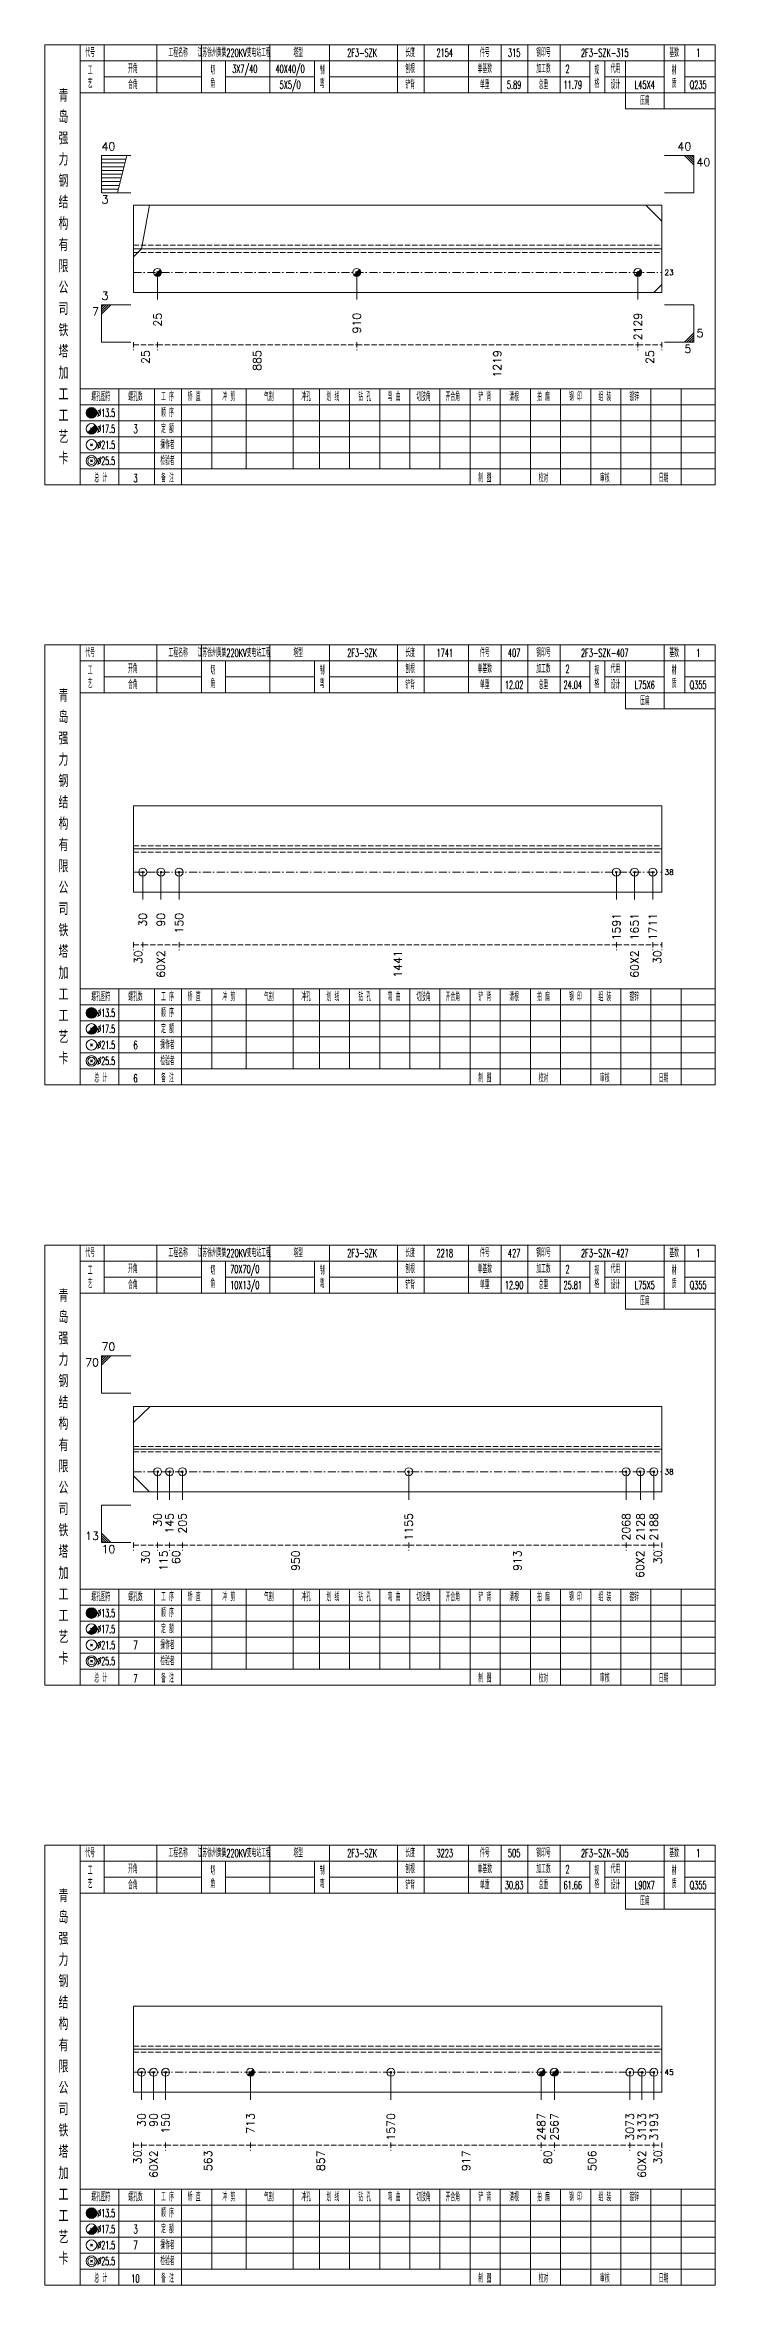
# Model space of a CAD drawing. Extents: x 0 to 4623, y -1159 to 4890.
# Drawn here: x 1246 to 1497, y 2475 to 3315 of the extents above; entities that cross this region are included whole.
import ezdxf
from ezdxf.enums import TextEntityAlignment as Align

# ---------------------------------------------------------------- set-up
doc = ezdxf.new("R2010")
doc.units = 0
doc.header["$MEASUREMENT"] = 0
doc.linetypes.add('一点画线', pattern=[5.2, 3, -1, 0.2, -1])
doc.linetypes.add('虚线', pattern=[2.75, 2, -0.75])
doc.layers.get('0').update_dxf_attribs({"linetype": 'CONTINUOUS', "lineweight": 25})
for name, color, linetype, lineweight in [('1', 7, 'CONTINUOUS', 25), ('4', 7, 'CONTINUOUS', 25), ('5', 7, 'CONTINUOUS', 25)]:
    doc.layers.add(name, color=color, linetype=linetype, lineweight=lineweight)
doc.styles.get("Standard").update_dxf_attribs({"font": 'simplex.shx', "width": 0.7, "height": 3, "bigfont": 'gbhzfs.shx'})

# ---------------------------------------------------------------- blocks, each defined once
blk = doc.blocks.new('孔21.5')
at = {"layer": '5', "color": 7, "linetype": 'Continuous', "lineweight": 13}
for p, q in [((-0.2, -0.2), (0.2, 0.2)), ((-0.2, 0.2), (0.2, -0.2))]:
    blk.add_line(p, q, dxfattribs=at)
blk.add_circle((0, 0), 1, dxfattribs=at)
blk = doc.blocks.new('孔17.5')
at = {"layer": '5', "color": 7, "linetype": 'Continuous', "lineweight": 13}
for p, q in [((-0.707, -0.707), (0.707, 0.707)), ((-0.2, 0.2), (0.2, -0.2))]:
    blk.add_line(p, q, dxfattribs=at)
blk.add_circle((0, 0), 1, dxfattribs=at)
for radius in [0.9, 0.8, 0.7, 0.6, 0.5, 0.4, 0.3, 0.2, 0.1]:
    blk.add_arc((0, 0), radius, 225, 45, dxfattribs=at)

msp = doc.modelspace()

# ---------------------------------------------------------------- linework, layer by layer
at = {"color": 7, "linetype": 'Continuous', "lineweight": 13}
for p, q in [((1266.9, 3273.5), (1277.9, 3273.5)), ((1266.9, 3259.5), (1266.9, 3273.5)), ((1266.9, 3272.1), (1276.05, 3272.1)), ((1266.9, 3270.7), (1275.7, 3270.7)), ((1266.9, 3269.3), (1275.35, 3269.3)), ((1266.9, 3267.9), (1275, 3267.9)), ((1272.9, 3259.5), (1276.4, 3273.5)), ((1489, 3273.5), (1478, 3273.5)), ((1485.5, 3273.5), (1489, 3270)), ((1486.375, 3273.5), (1489, 3270.875)), ((1487.25, 3273.5), (1489, 3271.75)), ((1488.125, 3273.5), (1489, 3272.625)), ((1489, 3259.5), (1489, 3273.5)), ((1266.9, 3266.5), (1274.65, 3266.5)), ((1266.9, 3265.1), (1274.3, 3265.1)), ((1266.9, 3263.7), (1273.95, 3263.7)), ((1266.9, 3262.3), (1273.6, 3262.3)), ((1266.9, 3260.9), (1273.25, 3260.9)), ((1266.9, 3259.5), (1277.9, 3259.5)), ((1489, 3259.5), (1478, 3259.5)), ((1281.9, 3238.5), (1284.9, 3254.833)), ((1477, 3248.833), (1471, 3254.833)), ((1278.9, 3235.5), (1281.9, 3238.5)), ((1287.9, 3229.667), (1287.9, 3219.5)), ((1362.591, 3229.667), (1362.591, 3219.5)), ((1468, 3229.667), (1468, 3219.5)), ((1266.9, 3217.5), (1277.9, 3217.5)), ((1266.9, 3217.5), (1266.9, 3203.5)), ((1267.775, 3217.5), (1266.9, 3216.625)), ((1268.65, 3217.5), (1266.9, 3215.75)), ((1269.525, 3217.5), (1266.9, 3214.875)), ((1270.4, 3217.5), (1266.9, 3214)), ((1477, 3225.167), (1474, 3222.167)), ((1489, 3217.5), (1478, 3217.5)), ((1489, 3217.5), (1489, 3203.5)), ((1266.9, 3203.5), (1277.9, 3203.5)), ((1489, 3203.5), (1478, 3203.5)), ((1485.5, 3203.5), (1489, 3207)), ((1486.375, 3203.5), (1489, 3206.125)), ((1487.25, 3203.5), (1489, 3205.25)), ((1488.125, 3203.5), (1489, 3204.375)), ((1282.314, 3004.8), (1282.314, 2994.5)), ((1289.141, 3004.8), (1289.141, 2994.5)), ((1295.968, 3004.8), (1295.968, 2994.5)), ((1459.932, 3004.8), (1459.932, 2994.5)), ((1466.759, 3004.8), (1466.759, 2994.5)), ((1473.586, 3004.8), (1473.586, 2994.5)), ((1266.9, 2823.5), (1277.9, 2823.5)), ((1266.9, 2809.5), (1266.9, 2823.5)), ((1267.775, 2823.5), (1266.9, 2822.625)), ((1268.65, 2823.5), (1266.9, 2821.75)), ((1269.525, 2823.5), (1266.9, 2820.875)), ((1270.4, 2823.5), (1266.9, 2820)), ((1266.9, 2809.5), (1277.9, 2809.5)), ((1278.9, 2798.5), (1285.152, 2804.5)), ((1278.9, 2778.5), (1284.9, 2772.5)), ((1287.9, 2780), (1287.9, 2769.5)), ((1292.4, 2780), (1292.4, 2769.5)), ((1297.21, 2780), (1297.21, 2769.5)), ((1382.058, 2780), (1382.058, 2769.5)), ((1463.603, 2780), (1463.603, 2769.5)), ((1468.962, 2780), (1468.962, 2769.5)), ((1474, 2780), (1474, 2769.5)), ((1266.9, 2767.5), (1277.9, 2767.5)), ((1266.9, 2767.5), (1266.9, 2753.5)), ((1270.4, 2753.5), (1266.9, 2757)), ((1269.525, 2753.5), (1266.9, 2756.125)), ((1268.65, 2753.5), (1266.9, 2755.25)), ((1267.775, 2753.5), (1266.9, 2754.375)), ((1266.9, 2753.5), (1277.9, 2753.5)), ((1281.9, 2554.833), (1281.9, 2544.5)), ((1286.4, 2554.833), (1286.4, 2544.5)), ((1290.9, 2554.833), (1290.9, 2544.5)), ((1322.724, 2554.833), (1322.724, 2544.5)), ((1375.399, 2554.833), (1375.399, 2544.5)), ((1431.762, 2554.833), (1431.762, 2544.5)), ((1436.679, 2554.833), (1436.679, 2544.5)), ((1465, 2554.833), (1465, 2544.5)), ((1469.5, 2554.833), (1469.5, 2544.5)), ((1474, 2554.833), (1474, 2544.5))]:
    msp.add_line(p, q, dxfattribs=at)
at = {"color": 7, "linetype": 'Continuous', "lineweight": 18}
for p, q in [((1278.9, 3254.833), (1278.9, 3222.167)), ((1278.9, 3254.833), (1477, 3254.833)), ((1477, 3254.833), (1477, 3222.167)), ((1278.9, 3238.5), (1477, 3238.5)), ((1278.9, 3029.7), (1278.9, 2997.3)), ((1278.9, 3029.7), (1477, 3029.7)), ((1477, 3029.7), (1477, 2997.3)), ((1278.9, 3013.5), (1477, 3013.5)), ((1278.9, 2804.5), (1278.9, 2772.5)), ((1278.9, 2804.5), (1477, 2804.5)), ((1477, 2804.5), (1477, 2772.5)), ((1278.9, 2788.5), (1477, 2788.5)), ((1278.9, 2579.667), (1278.9, 2547.333)), ((1278.9, 2579.667), (1477, 2579.667)), ((1477, 2579.667), (1477, 2547.333)), ((1278.9, 2563.5), (1477, 2563.5))]:
    msp.add_line(p, q, dxfattribs=at)
at = {"color": 1, "linetype": '虚线', "lineweight": 18}
for p, q in [((1278.9, 3239.833), (1477, 3239.833)), ((1278.9, 3237.167), (1477, 3237.167)), ((1278.9, 3014.7), (1477, 3014.7)), ((1278.9, 3012.3), (1477, 3012.3)), ((1278.9, 2789.5), (1477, 2789.5)), ((1278.9, 2787.5), (1477, 2787.5)), ((1278.9, 2564.667), (1477, 2564.667)), ((1278.9, 2562.333), (1477, 2562.333))]:
    msp.add_line(p, q, dxfattribs=at)
at = {"color": 3, "linetype": '一点画线', "lineweight": 13}
for p, q in [((1278.9, 3229.667), (1477, 3229.667)), ((1278.9, 3004.8), (1477, 3004.8)), ((1278.9, 2780), (1477, 2780)), ((1278.9, 2554.833), (1477, 2554.833))]:
    msp.add_line(p, q, dxfattribs=at)
at = {"color": 8, "linetype": '虚线', "lineweight": 9}
for p, q in [((1278.9, 3203.5), (1278.9, 3200.5)), ((1278.9, 3202.5), (1287.9, 3202.5)), ((1287.9, 3203.5), (1287.9, 3200.5)), ((1287.9, 3203.5), (1287.9, 3200.5)), ((1287.9, 3202.5), (1362.591, 3202.5)), ((1362.591, 3203.5), (1362.591, 3200.5)), ((1362.591, 3203.5), (1362.591, 3200.5)), ((1362.591, 3202.5), (1468, 3202.5)), ((1468, 3203.5), (1468, 3200.5)), ((1468, 3203.5), (1468, 3200.5)), ((1468, 3202.5), (1477, 3202.5)), ((1477, 3203.5), (1477, 3200.5)), ((1278.9, 2978.5), (1278.9, 2975.5)), ((1278.9, 2977.5), (1282.314, 2977.5)), ((1282.314, 2978.5), (1282.314, 2975.5)), ((1282.314, 2978.5), (1282.314, 2975.5)), ((1282.314, 2977.5), (1295.968, 2977.5)), ((1295.968, 2978.5), (1295.968, 2975.5)), ((1295.968, 2978.5), (1295.968, 2975.5)), ((1295.968, 2977.5), (1459.932, 2977.5)), ((1459.932, 2978.5), (1459.932, 2975.5)), ((1459.932, 2978.5), (1459.932, 2975.5)), ((1459.932, 2977.5), (1473.586, 2977.5)), ((1473.586, 2978.5), (1473.586, 2975.5)), ((1473.586, 2978.5), (1473.586, 2975.5)), ((1473.586, 2977.5), (1477, 2977.5)), ((1477, 2978.5), (1477, 2975.5)), ((1278.9, 2753.5), (1278.9, 2750.5)), ((1278.9, 2752.5), (1287.9, 2752.5)), ((1287.9, 2753.5), (1287.9, 2750.5)), ((1287.9, 2753.5), (1287.9, 2750.5)), ((1287.9, 2752.5), (1292.4, 2752.5)), ((1292.4, 2753.5), (1292.4, 2750.5)), ((1292.4, 2753.5), (1292.4, 2750.5)), ((1292.4, 2752.5), (1297.21, 2752.5)), ((1297.21, 2753.5), (1297.21, 2750.5)), ((1297.21, 2753.5), (1297.21, 2750.5)), ((1297.21, 2752.5), (1382.058, 2752.5)), ((1382.058, 2753.5), (1382.058, 2750.5)), ((1382.058, 2753.5), (1382.058, 2750.5)), ((1382.058, 2752.5), (1463.603, 2752.5)), ((1463.603, 2753.5), (1463.603, 2750.5)), ((1463.603, 2753.5), (1463.603, 2750.5)), ((1463.603, 2752.5), (1474, 2752.5)), ((1474, 2753.5), (1474, 2750.5)), ((1474, 2753.5), (1474, 2750.5)), ((1474, 2752.5), (1477, 2752.5)), ((1477, 2753.5), (1477, 2750.5)), ((1278.9, 2528.5), (1278.9, 2525.5)), ((1281.9, 2528.5), (1281.9, 2525.5)), ((1281.9, 2528.5), (1281.9, 2525.5)), ((1290.9, 2528.5), (1290.9, 2525.5)), ((1290.9, 2528.5), (1290.9, 2525.5)), ((1322.724, 2528.5), (1322.724, 2525.5)), ((1322.724, 2528.5), (1322.724, 2525.5)), ((1375.399, 2528.5), (1375.399, 2525.5)), ((1375.399, 2528.5), (1375.399, 2525.5)), ((1431.762, 2528.5), (1431.762, 2525.5)), ((1431.762, 2528.5), (1431.762, 2525.5)), ((1436.679, 2528.5), (1436.679, 2525.5)), ((1436.679, 2528.5), (1436.679, 2525.5)), ((1465, 2528.5), (1465, 2525.5)), ((1465, 2528.5), (1465, 2525.5)), ((1474, 2528.5), (1474, 2525.5)), ((1474, 2528.5), (1474, 2525.5)), ((1477, 2528.5), (1477, 2525.5)), ((1278.9, 2527.5), (1281.9, 2527.5)), ((1281.9, 2527.5), (1290.9, 2527.5)), ((1290.9, 2527.5), (1322.724, 2527.5)), ((1322.724, 2527.5), (1375.399, 2527.5)), ((1375.399, 2527.5), (1431.762, 2527.5)), ((1431.762, 2527.5), (1436.679, 2527.5)), ((1436.679, 2527.5), (1465, 2527.5)), ((1465, 2527.5), (1474, 2527.5)), ((1474, 2527.5), (1477, 2527.5))]:
    msp.add_line(p, q, dxfattribs=at)
at = {"layer": '1', "color": 7, "linetype": 'Continuous', "lineweight": 18}
for p, q in [((1278.9, 3222.167), (1477, 3222.167)), ((1278.9, 2997.3), (1477, 2997.3)), ((1278.9, 2772.5), (1477, 2772.5)), ((1278.9, 2547.333), (1477, 2547.333))]:
    msp.add_line(p, q, dxfattribs=at)
at = {"layer": '4', "color": 1, "linetype": 'Continuous', "lineweight": 18}
for p, q in [((1258.9, 3150), (1258.9, 3315)), ((1267.8, 3297), (1267.8, 3315)), ((1287.6, 3297), (1287.6, 3315)), ((1304.4, 3297), (1304.4, 3315)), ((1330, 3297), (1330, 3315)), ((1352.3, 3297), (1352.3, 3315)), ((1377.8, 3297), (1377.8, 3315)), ((1387.8, 3297), (1387.8, 3315)), ((1404.5, 3297), (1404.5, 3315)), ((1416.7, 3297), (1416.7, 3315)), ((1426.7, 3297), (1426.7, 3315)), ((1438.9, 3297), (1438.9, 3315)), ((1477.8, 3291), (1477.8, 3315)), ((1485.6, 3297), (1485.6, 3315)), ((1258.9, 3309), (1497, 3309)), ((1267.8, 3303), (1304.4, 3303)), ((1313.4, 3297), (1313.4, 3309)), ((1313.4, 3303), (1346.7, 3303)), ((1346.7, 3297), (1346.7, 3309)), ((1352.3, 3303), (1450, 3303)), ((1450, 3297), (1450, 3309)), ((1455.6, 3297), (1455.6, 3309)), ((1455.6, 3303), (1477.8, 3303)), ((1463.4, 3291), (1463.4, 3309)), ((1485.6, 3303), (1497, 3303)), ((1258.9, 3297), (1497, 3297)), ((1463.4, 3291), (1497, 3291)), ((1258.9, 3186), (1497, 3186)), ((1273.4, 3150), (1273.4, 3186)), ((1286.7, 3150), (1286.7, 3186)), ((1296.8, 3150), (1296.8, 3186)), ((1308.2, 3156), (1308.2, 3186)), ((1321.1, 3156), (1321.1, 3186)), ((1338.7, 3156), (1338.7, 3186)), ((1348.6, 3156), (1348.6, 3186)), ((1359.9, 3156), (1359.9, 3186)), ((1371.2, 3156), (1371.2, 3186)), ((1382.5, 3156), (1382.5, 3186)), ((1393.7, 3156), (1393.7, 3186)), ((1405.1, 3156), (1405.1, 3186)), ((1416.4, 3156), (1416.4, 3186)), ((1427.7, 3156), (1427.7, 3186)), ((1439, 3156), (1439, 3186)), ((1450.3, 3156), (1450.3, 3186)), ((1461.6, 3156), (1461.6, 3186)), ((1472.9, 3156), (1472.9, 3186)), ((1484.2, 3156), (1484.2, 3186)), ((1258.9, 3180), (1497, 3180)), ((1258.9, 3174), (1497, 3174)), ((1258.9, 3168), (1497, 3168)), ((1258.9, 3162), (1497, 3162)), ((1258.9, 3156), (1497, 3156)), ((1405.1, 3150), (1405.1, 3156)), ((1416.4, 3150), (1416.4, 3156)), ((1427.7, 3150), (1427.7, 3156)), ((1439, 3150), (1439, 3156)), ((1450.3, 3150), (1450.3, 3156)), ((1461.6, 3150), (1461.6, 3156)), ((1472.9, 3150), (1472.9, 3156)), ((1484.2, 3150), (1484.2, 3156)), ((1258.9, 2925), (1258.9, 3090)), ((1258.9, 3084), (1497, 3084)), ((1267.8, 3072), (1267.8, 3090)), ((1287.6, 3072), (1287.6, 3090)), ((1304.4, 3072), (1304.4, 3090)), ((1313.4, 3072), (1313.4, 3084)), ((1330, 3072), (1330, 3090)), ((1346.7, 3072), (1346.7, 3084)), ((1352.3, 3072), (1352.3, 3090)), ((1377.8, 3072), (1377.8, 3090)), ((1387.8, 3072), (1387.8, 3090)), ((1404.5, 3072), (1404.5, 3090)), ((1416.7, 3072), (1416.7, 3090)), ((1426.7, 3072), (1426.7, 3090)), ((1438.9, 3072), (1438.9, 3090)), ((1450, 3072), (1450, 3084)), ((1455.6, 3072), (1455.6, 3084)), ((1463.4, 3066), (1463.4, 3084)), ((1477.8, 3066), (1477.8, 3090)), ((1485.6, 3072), (1485.6, 3090)), ((1267.8, 3078), (1304.4, 3078)), ((1313.4, 3078), (1346.7, 3078)), ((1352.3, 3078), (1450, 3078)), ((1455.6, 3078), (1477.8, 3078)), ((1485.6, 3078), (1497, 3078)), ((1258.9, 3072), (1497, 3072)), ((1463.4, 3066), (1497, 3066)), ((1258.9, 2961), (1497, 2961)), ((1273.4, 2925), (1273.4, 2961)), ((1286.7, 2925), (1286.7, 2961)), ((1296.8, 2925), (1296.8, 2961)), ((1308.2, 2931), (1308.2, 2961)), ((1321.1, 2931), (1321.1, 2961)), ((1338.7, 2931), (1338.7, 2961)), ((1348.6, 2931), (1348.6, 2961)), ((1359.9, 2931), (1359.9, 2961)), ((1371.2, 2931), (1371.2, 2961)), ((1382.5, 2931), (1382.5, 2961)), ((1393.7, 2931), (1393.7, 2961)), ((1405.1, 2931), (1405.1, 2961)), ((1416.4, 2931), (1416.4, 2961)), ((1427.7, 2931), (1427.7, 2961)), ((1439, 2931), (1439, 2961)), ((1450.3, 2931), (1450.3, 2961)), ((1461.6, 2931), (1461.6, 2961)), ((1472.9, 2931), (1472.9, 2961)), ((1484.2, 2931), (1484.2, 2961)), ((1258.9, 2955), (1497, 2955)), ((1258.9, 2949), (1497, 2949)), ((1258.9, 2943), (1497, 2943)), ((1258.9, 2937), (1497, 2937)), ((1258.9, 2931), (1497, 2931)), ((1405.1, 2925), (1405.1, 2931)), ((1416.4, 2925), (1416.4, 2931)), ((1427.7, 2925), (1427.7, 2931)), ((1439, 2925), (1439, 2931)), ((1450.3, 2925), (1450.3, 2931)), ((1461.6, 2925), (1461.6, 2931)), ((1472.9, 2925), (1472.9, 2931)), ((1484.2, 2925), (1484.2, 2931)), ((1258.9, 2700), (1258.9, 2865)), ((1267.8, 2847), (1267.8, 2865)), ((1287.6, 2847), (1287.6, 2865)), ((1304.4, 2847), (1304.4, 2865)), ((1330, 2847), (1330, 2865)), ((1352.3, 2847), (1352.3, 2865)), ((1377.8, 2847), (1377.8, 2865)), ((1387.8, 2847), (1387.8, 2865)), ((1404.5, 2847), (1404.5, 2865)), ((1416.7, 2847), (1416.7, 2865)), ((1426.7, 2847), (1426.7, 2865)), ((1438.9, 2847), (1438.9, 2865)), ((1477.8, 2841), (1477.8, 2865)), ((1485.6, 2847), (1485.6, 2865)), ((1258.9, 2859), (1497, 2859)), ((1313.4, 2847), (1313.4, 2859)), ((1346.7, 2847), (1346.7, 2859)), ((1450, 2847), (1450, 2859)), ((1455.6, 2847), (1455.6, 2859)), ((1463.4, 2841), (1463.4, 2859)), ((1267.8, 2853), (1304.4, 2853)), ((1313.4, 2853), (1346.7, 2853)), ((1352.3, 2853), (1450, 2853)), ((1455.6, 2853), (1477.8, 2853)), ((1485.6, 2853), (1497, 2853)), ((1258.9, 2847), (1497, 2847)), ((1463.4, 2841), (1497, 2841)), ((1258.9, 2736), (1497, 2736)), ((1258.9, 2730), (1497, 2730)), ((1273.4, 2700), (1273.4, 2736)), ((1286.7, 2700), (1286.7, 2736)), ((1296.8, 2700), (1296.8, 2736)), ((1308.2, 2706), (1308.2, 2736)), ((1321.1, 2706), (1321.1, 2736)), ((1338.7, 2706), (1338.7, 2736)), ((1348.6, 2706), (1348.6, 2736)), ((1359.9, 2706), (1359.9, 2736)), ((1371.2, 2706), (1371.2, 2736)), ((1382.5, 2706), (1382.5, 2736)), ((1393.7, 2706), (1393.7, 2736)), ((1405.1, 2706), (1405.1, 2736)), ((1416.4, 2706), (1416.4, 2736)), ((1427.7, 2706), (1427.7, 2736)), ((1439, 2706), (1439, 2736)), ((1450.3, 2706), (1450.3, 2736)), ((1461.6, 2706), (1461.6, 2736)), ((1472.9, 2706), (1472.9, 2736)), ((1484.2, 2706), (1484.2, 2736)), ((1258.9, 2724), (1497, 2724)), ((1258.9, 2718), (1497, 2718)), ((1258.9, 2712), (1497, 2712)), ((1258.9, 2706), (1497, 2706)), ((1405.1, 2700), (1405.1, 2706)), ((1416.4, 2700), (1416.4, 2706)), ((1427.7, 2700), (1427.7, 2706)), ((1439, 2700), (1439, 2706)), ((1450.3, 2700), (1450.3, 2706)), ((1461.6, 2700), (1461.6, 2706)), ((1472.9, 2700), (1472.9, 2706)), ((1484.2, 2700), (1484.2, 2706)), ((1258.9, 2475), (1258.9, 2640)), ((1267.8, 2622), (1267.8, 2640)), ((1287.6, 2622), (1287.6, 2640)), ((1304.4, 2622), (1304.4, 2640)), ((1330, 2622), (1330, 2640)), ((1352.3, 2622), (1352.3, 2640)), ((1377.8, 2622), (1377.8, 2640)), ((1387.8, 2622), (1387.8, 2640)), ((1404.5, 2622), (1404.5, 2640)), ((1416.7, 2622), (1416.7, 2640)), ((1426.7, 2622), (1426.7, 2640)), ((1438.9, 2622), (1438.9, 2640)), ((1477.8, 2616), (1477.8, 2640)), ((1485.6, 2622), (1485.6, 2640)), ((1258.9, 2634), (1497, 2634)), ((1313.4, 2622), (1313.4, 2634)), ((1346.7, 2622), (1346.7, 2634)), ((1450, 2622), (1450, 2634)), ((1455.6, 2622), (1455.6, 2634)), ((1463.4, 2616), (1463.4, 2634)), ((1258.9, 2622), (1497, 2622)), ((1267.8, 2628), (1304.4, 2628)), ((1313.4, 2628), (1346.7, 2628)), ((1352.3, 2628), (1450, 2628)), ((1455.6, 2628), (1477.8, 2628)), ((1485.6, 2628), (1497, 2628)), ((1463.4, 2616), (1497, 2616)), ((1258.9, 2511), (1497, 2511)), ((1258.9, 2505), (1497, 2505)), ((1273.4, 2475), (1273.4, 2511)), ((1286.7, 2475), (1286.7, 2511)), ((1296.8, 2475), (1296.8, 2511)), ((1308.2, 2481), (1308.2, 2511)), ((1321.1, 2481), (1321.1, 2511)), ((1338.7, 2481), (1338.7, 2511)), ((1348.6, 2481), (1348.6, 2511)), ((1359.9, 2481), (1359.9, 2511)), ((1371.2, 2481), (1371.2, 2511)), ((1382.5, 2481), (1382.5, 2511)), ((1393.7, 2481), (1393.7, 2511)), ((1405.1, 2481), (1405.1, 2511)), ((1416.4, 2481), (1416.4, 2511)), ((1427.7, 2481), (1427.7, 2511)), ((1439, 2481), (1439, 2511)), ((1450.3, 2481), (1450.3, 2511)), ((1461.6, 2481), (1461.6, 2511)), ((1472.9, 2481), (1472.9, 2511)), ((1484.2, 2481), (1484.2, 2511)), ((1258.9, 2499), (1497, 2499)), ((1258.9, 2493), (1497, 2493)), ((1258.9, 2487), (1497, 2487)), ((1258.9, 2481), (1497, 2481)), ((1405.1, 2475), (1405.1, 2481)), ((1416.4, 2475), (1416.4, 2481)), ((1427.7, 2475), (1427.7, 2481)), ((1439, 2475), (1439, 2481)), ((1450.3, 2475), (1450.3, 2481)), ((1461.6, 2475), (1461.6, 2481)), ((1472.9, 2475), (1472.9, 2481)), ((1484.2, 2475), (1484.2, 2481))]:
    msp.add_line(p, q, dxfattribs=at)
at = {"layer": '4', "color": 7, "linetype": 'Continuous', "lineweight": 13}
for p, q in [((1262.9, 3176.8), (1263.3, 3177.2)), ((1263.3, 3176.8), (1262.9, 3177.2)), ((1261.686, 3169.586), (1264.514, 3172.414)), ((1262.7, 3171.4), (1263.5, 3170.6)), ((1262.7, 3164.6), (1263.5, 3165.4)), ((1262.7, 3165.4), (1263.5, 3164.6)), ((1262.7, 3158.6), (1263.5, 3159.4)), ((1262.7, 3159.4), (1263.5, 3158.6)), ((1262.9, 2951.8), (1263.3, 2952.2)), ((1263.3, 2951.8), (1262.9, 2952.2)), ((1261.686, 2944.586), (1264.514, 2947.414)), ((1262.7, 2946.4), (1263.5, 2945.6)), ((1262.7, 2939.6), (1263.5, 2940.4)), ((1262.7, 2940.4), (1263.5, 2939.6)), ((1262.7, 2933.6), (1263.5, 2934.4)), ((1262.7, 2934.4), (1263.5, 2933.6)), ((1261.686, 2719.586), (1264.514, 2722.414)), ((1262.9, 2726.8), (1263.3, 2727.2)), ((1263.3, 2726.8), (1262.9, 2727.2)), ((1262.7, 2721.4), (1263.5, 2720.6)), ((1262.7, 2714.6), (1263.5, 2715.4)), ((1262.7, 2715.4), (1263.5, 2714.6)), ((1262.7, 2708.6), (1263.5, 2709.4)), ((1262.7, 2709.4), (1263.5, 2708.6)), ((1261.686, 2494.586), (1264.514, 2497.414)), ((1262.7, 2496.4), (1263.5, 2495.6)), ((1262.9, 2501.8), (1263.3, 2502.2)), ((1263.3, 2501.8), (1262.9, 2502.2)), ((1262.7, 2489.6), (1263.5, 2490.4)), ((1262.7, 2490.4), (1263.5, 2489.6)), ((1262.7, 2483.6), (1263.5, 2484.4)), ((1262.7, 2484.4), (1263.5, 2483.6))]:
    msp.add_line(p, q, dxfattribs=at)
at = {"layer": '4', "color": 1, "linetype": 'Continuous', "lineweight": 18}
for points in [[(1245.6, 3315), (1245.6, 3150), (1497, 3150), (1497, 3315)], [(1245.6, 3090), (1245.6, 2925), (1497, 2925), (1497, 3090)], [(1245.6, 2865), (1245.6, 2700), (1497, 2700), (1497, 2865)], [(1245.6, 2640), (1245.6, 2475), (1497, 2475), (1497, 2640)]]:
    msp.add_lwpolyline(points, close=True, dxfattribs=at)
at = {"layer": '4', "color": 7, "linetype": 'Continuous', "lineweight": 13}
for centre, radius in [((1263.1, 3177), 2), ((1263.1, 3177), 1.8), ((1263.1, 3177), 1.6), ((1263.1, 3177), 1.4), ((1263.1, 3177), 1.2), ((1263.1, 3177), 1), ((1263.1, 3177), 0.8), ((1263.1, 3177), 0.6), ((1263.1, 3177), 0.4), ((1263.1, 3177), 0.2), ((1263.1, 3171), 2), ((1263.1, 3165), 2), ((1263.1, 3159), 2), ((1263.1, 3159), 1.4), ((1263.1, 2952), 2), ((1263.1, 2952), 1.8), ((1263.1, 2952), 1.6), ((1263.1, 2952), 1.4), ((1263.1, 2952), 1.2), ((1263.1, 2952), 1), ((1263.1, 2952), 0.8), ((1263.1, 2952), 0.6), ((1263.1, 2952), 0.4), ((1263.1, 2952), 0.2), ((1263.1, 2946), 2), ((1263.1, 2940), 2), ((1263.1, 2934), 2), ((1263.1, 2934), 1.4), ((1263.1, 2727), 2), ((1263.1, 2721), 2), ((1263.1, 2727), 1.8), ((1263.1, 2727), 1.6), ((1263.1, 2727), 1.4), ((1263.1, 2727), 1.2), ((1263.1, 2727), 1), ((1263.1, 2727), 0.8), ((1263.1, 2727), 0.6), ((1263.1, 2727), 0.4), ((1263.1, 2727), 0.2), ((1263.1, 2715), 2), ((1263.1, 2709), 2), ((1263.1, 2709), 1.4), ((1263.1, 2502), 2), ((1263.1, 2502), 1.8), ((1263.1, 2502), 1.6), ((1263.1, 2502), 1.4), ((1263.1, 2496), 2), ((1263.1, 2502), 1.2), ((1263.1, 2502), 1), ((1263.1, 2502), 0.8), ((1263.1, 2502), 0.6), ((1263.1, 2502), 0.4), ((1263.1, 2502), 0.2), ((1263.1, 2490), 2), ((1263.1, 2484), 2), ((1263.1, 2484), 1.4)]:
    msp.add_circle(centre, radius, dxfattribs=at)
for centre, radius in [((1263.1, 3171), 1.8), ((1263.1, 3171), 1.6), ((1263.1, 3171), 1.4), ((1263.1, 3171), 1.2), ((1263.1, 3171), 1), ((1263.1, 3171), 0.8), ((1263.1, 3171), 0.6), ((1263.1, 3171), 0.4), ((1263.1, 3171), 0.2), ((1263.1, 2946), 1.8), ((1263.1, 2946), 1.6), ((1263.1, 2946), 1.4), ((1263.1, 2946), 1.2), ((1263.1, 2946), 1), ((1263.1, 2946), 0.8), ((1263.1, 2946), 0.6), ((1263.1, 2946), 0.4), ((1263.1, 2946), 0.2), ((1263.1, 2721), 1.8), ((1263.1, 2721), 1.6), ((1263.1, 2721), 1.4), ((1263.1, 2721), 1.2), ((1263.1, 2721), 1), ((1263.1, 2721), 0.8), ((1263.1, 2721), 0.6), ((1263.1, 2721), 0.4), ((1263.1, 2721), 0.2), ((1263.1, 2496), 1.8), ((1263.1, 2496), 1.6), ((1263.1, 2496), 1.4), ((1263.1, 2496), 1.2), ((1263.1, 2496), 1), ((1263.1, 2496), 0.8), ((1263.1, 2496), 0.6), ((1263.1, 2496), 0.4), ((1263.1, 2496), 0.2)]:
    msp.add_arc(centre, radius, 225, 45, dxfattribs=at)

# ---------------------------------------------------------------- block references
at = {"layer": '1', "color": 7, "linetype": 'Continuous', "lineweight": 13, "xscale": 1.5, "yscale": 1.5, "zscale": 1.5}
for name, p in [('孔17.5', (1287.9, 3229.667)), ('孔17.5', (1362.591, 3229.667)), ('孔17.5', (1468, 3229.667)), ('孔21.5', (1282.314, 3004.8)), ('孔21.5', (1289.141, 3004.8)), ('孔21.5', (1295.968, 3004.8)), ('孔21.5', (1459.932, 3004.8)), ('孔21.5', (1466.759, 3004.8)), ('孔21.5', (1473.586, 3004.8)), ('孔21.5', (1287.9, 2780)), ('孔21.5', (1292.4, 2780)), ('孔21.5', (1297.21, 2780)), ('孔21.5', (1382.058, 2780)), ('孔21.5', (1463.603, 2780)), ('孔21.5', (1468.962, 2780)), ('孔21.5', (1474, 2780)), ('孔21.5', (1281.9, 2554.833)), ('孔21.5', (1286.4, 2554.833)), ('孔21.5', (1290.9, 2554.833)), ('孔17.5', (1322.724, 2554.833)), ('孔21.5', (1375.399, 2554.833)), ('孔17.5', (1431.762, 2554.833)), ('孔17.5', (1436.679, 2554.833)), ('孔21.5', (1465, 2554.833)), ('孔21.5', (1469.5, 2554.833)), ('孔21.5', (1474, 2554.833))]:
    msp.add_blockref(name, p, dxfattribs=at)

# ---------------------------------------------------------------- texts
at = {"color": 7, "linetype": 'Continuous', "lineweight": 13}
for s, p in [('40', (1266.9, 3274.5)), ('3', (1266.9, 3218.5)), ('5', (1490, 3204.5)), ('70', (1266.9, 2824.5))]:
    msp.add_text(s, height=3, dxfattribs=at).set_placement(p, align=Align.BOTTOM_LEFT)
for s, p in [('40', (1488, 3274.5)), ('13', (1265.9, 2753.5))]:
    msp.add_text(s, height=3, dxfattribs=at).set_placement(p, align=Align.BOTTOM_RIGHT)
for s, p in [('40', (1490, 3272.5)), ('3', (1266.9, 3258.5)), ('10', (1266.9, 2752.5))]:
    msp.add_text(s, height=3, dxfattribs=at).set_placement(p, align=Align.TOP_LEFT)
for s, p in [('23', (1478, 3229.667)), ('38', (1478, 3004.8)), ('38', (1478, 2780)), ('45', (1478, 2554.833))]:
    msp.add_text(s, height=2, dxfattribs=at).set_placement(p, align=Align.MIDDLE_LEFT)
for s, p in [('7', (1265.9, 3216.5)), ('5', (1488, 3202.5)), ('70', (1265.9, 2822.5))]:
    msp.add_text(s, height=3, dxfattribs=at).set_placement(p, align=Align.TOP_RIGHT)
at = {"color": 8, "linetype": 'Continuous', "lineweight": 9}
for s, p in [('25', (1283.4, 3200.5)), ('885', (1325.246, 3200.5)), ('1219', (1415.296, 3200.5)), ('25', (1472.5, 3200.5)), ('30', (1280.607, 2975.5)), ('60X2', (1289.141, 2975.5)), ('1441', (1377.95, 2975.5)), ('60X2', (1466.759, 2975.5)), ('30', (1475.293, 2975.5)), ('30', (1283.4, 2750.5)), ('115', (1290.15, 2750.5)), ('60', (1294.805, 2750.5)), ('950', (1339.634, 2750.5)), ('913', (1422.831, 2750.5)), ('60X2', (1468.801, 2750.5)), ('30', (1475.5, 2750.5)), ('30', (1280.4, 2525.5)), ('60X2', (1286.4, 2525.5)), ('563', (1306.812, 2525.5)), ('857', (1349.062, 2525.5)), ('917', (1403.581, 2525.5)), ('80', (1434.221, 2525.5)), ('506', (1450.84, 2525.5)), ('60X2', (1469.5, 2525.5)), ('30', (1475.5, 2525.5))]:
    msp.add_text(s, height=3, rotation=90, dxfattribs=at).set_placement(p, align=Align.MIDDLE_RIGHT)
at = {"layer": '1', "color": 7, "linetype": 'Continuous', "lineweight": 13}
for s, p in [('25', (1287.9, 3214.5)), ('910', (1362.591, 3214.5)), ('2129', (1468, 3214.5)), ('30', (1282.314, 2989.5)), ('90', (1289.141, 2989.5)), ('150', (1295.968, 2989.5)), ('1591', (1459.932, 2989.5)), ('1651', (1466.759, 2989.5)), ('1711', (1473.586, 2989.5)), ('30', (1287.9, 2764.5)), ('145', (1292.4, 2764.5)), ('205', (1297.21, 2764.5)), ('1155', (1382.058, 2764.5)), ('2068', (1463.603, 2764.5)), ('2128', (1468.962, 2764.5)), ('2188', (1474, 2764.5)), ('30', (1281.9, 2539.5)), ('90', (1286.4, 2539.5)), ('150', (1290.9, 2539.5)), ('713', (1322.724, 2539.5)), ('1570', (1375.399, 2539.5)), ('2487', (1431.762, 2539.5)), ('2567', (1436.679, 2539.5)), ('3073', (1465, 2539.5)), ('3133', (1469.5, 2539.5)), ('3193', (1474, 2539.5))]:
    msp.add_text(s, height=3, rotation=90, dxfattribs=at).set_placement(p, align=Align.MIDDLE_RIGHT)
at = {"layer": '4', "color": 1, "linetype": 'Continuous', "lineweight": 13}
for s, height, width, p in [('代号', 3, 0.6, (1262.6, 3312)), ('工程名称', 3, 0.6, (1295.6, 3312)), ('江苏徐州黄集220KV变电站工程', 3, 0.6, (1316.6, 3312)), ('塔型', 3, 0.6, (1340.6, 3312)), ('2F3-SZK', 3, 0.6, (1364.6, 3312)), ('长度', 3, 0.6, (1382.6, 3312)), ('2154', 3, 0.6, (1395.6, 3312)), ('件号', 3, 0.6, (1410.6, 3312)), ('315', 3, 0.6, (1421.6, 3312)), ('钢印号', 3, 0.6, (1432.6, 3312)), ('2F3-SZK-315', 3, 0.6, (1455.6, 3312)), ('基数', 3, 0.6, (1481.6, 3312)), ('1', 3, 0.6, (1490.6, 3312)), ('工', 3, 0.6, (1262.6, 3305.4)), ('艺', 3, 0.6, (1262.6, 3300.4)), ('合角', 3, 0.6, (1278.6, 3300)), ('开角', 3, 0.6, (1278.6, 3306)), ('切', 3, 0.6, (1308.6, 3305.4)), ('角', 3, 0.6, (1308.6, 3300.4)), ('3X7/40', 3, 0.6, (1320.6, 3306)), ('40X40/0', 3, 0.6, (1337.6, 3306)), ('5X5/0', 3, 0.6, (1337.6, 3300)), ('制', 3, 0.6, (1349.6, 3305.4)), ('弯', 3, 0.6, (1349.6, 3300.4)), ('刨根', 3, 0.6, (1382.6, 3306)), ('铲背', 3, 0.6, (1382.6, 3300)), ('单基数', 3, 0.6, (1410.6, 3306)), ('单重', 3, 0.6, (1410.6, 3300)), ('5.89', 3, 0.6, (1421.6, 3300)), ('加工数', 3, 0.6, (1432.6, 3306)), ('总重', 3, 0.6, (1432.6, 3300)), ('11.79', 3, 0.6, (1443.6, 3300)), ('2', 3, 0.6, (1441.6, 3306)), ('格', 3, 0.6, (1452.6, 3300.4)), ('规', 3, 0.6, (1452.6, 3305.4)), ('代用', 3, 0.6, (1459.6, 3306)), ('设计', 3, 0.6, (1459.6, 3300)), ('L45X4', 3, 0.6, (1470.6, 3300)), ('材', 3, 0.6, (1481.6, 3305.4)), ('质', 3, 0.6, (1481.6, 3300.4)), ('Q235', 3, 0.6, (1490.6, 3300)), ('青', 4.6, 0.8, (1252.6, 3296)), ('压扁', 3, 0.6, (1470.6, 3294)), ('岛', 4.6, 0.8, (1252.6, 3288)), ('强', 4.6, 0.8, (1252.6, 3280)), ('力', 4.6, 0.8, (1252.6, 3272)), ('钢', 4.6, 0.8, (1252.6, 3264)), ('结', 4.6, 0.8, (1252.6, 3256)), ('构', 4.6, 0.8, (1252.6, 3248)), ('有', 4.6, 0.8, (1252.6, 3240)), ('限', 4.6, 0.8, (1252.6, 3232)), ('公', 4.6, 0.8, (1252.6, 3224)), ('司', 4.6, 0.8, (1252.6, 3216)), ('铁', 4.6, 0.8, (1252.6, 3208)), ('塔', 4.6, 0.8, (1252.6, 3200)), ('加', 4.6, 0.8, (1252.6, 3192)), ('工', 4.6, 0.8, (1252.6, 3184)), ('螺孔图符', 3, 0.6, (1266.6, 3183)), ('螺孔数', 3, 0.6, (1279.6, 3183)), ('工 序', 3, 0.6, (1291.6, 3183)), ('矫 直', 3, 0.6, (1301.6, 3183)), ('冲 剪', 3, 0.6, (1314.6, 3183)), ('气割', 3, 0.6, (1329.6, 3183)), ('冲孔', 3, 0.6, (1343.6, 3183)), ('划 线', 3, 0.6, (1353.6, 3183)), ('钻 孔', 3, 0.6, (1365.6, 3183)), ('弯 曲', 3, 0.6, (1376.6, 3183)), ('切肢角', 3, 0.6, (1387.6, 3183)), ('开合角', 3, 0.6, (1398.6, 3183)), ('铲 背', 3, 0.6, (1410.6, 3183)), ('清根', 3, 0.6, (1421.6, 3183)), ('拍 扁', 3, 0.6, (1432.6, 3183)), ('钢 印', 3, 0.6, (1444.6, 3183)), ('组 装', 3, 0.6, (1455.6, 3183)), ('镀锌', 3, 0.6, (1466.6, 3183)), ('工', 4.6, 0.8, (1252.6, 3176)), ('%%C13.5', 3, 0.5, (1268.6, 3177)), ('顺 序', 3, 0.6, (1291.6, 3177)), ('艺', 4.6, 0.8, (1252.6, 3168)), ('%%C17.5', 3, 0.5, (1268.6, 3171)), ('3', 3.2, 0.6, (1279.6, 3171)), ('操作者', 3, 0.6, (1291.6, 3165)), ('定 额', 3, 0.6, (1291.6, 3171)), ('卡', 4.6, 0.8, (1252.6, 3160)), ('%%C21.5', 3, 0.5, (1268.6, 3165)), ('%%C25.5', 3, 0.5, (1268.6, 3159)), ('检验者', 3, 0.6, (1291.6, 3159)), ('总 计', 3, 0.6, (1266.6, 3152.5)), ('3', 3, 0.6, (1279.6, 3152.5)), ('备 注', 3, 0.6, (1291.6, 3152.5)), ('制 图', 3, 0.6, (1410.6, 3152.5)), ('校对', 3, 0.6, (1432.6, 3152.5)), ('审核', 3, 0.6, (1455.6, 3152.5)), ('日期', 3, 0.6, (1477.6, 3152.5)), ('代号', 3, 0.6, (1262.6, 3087)), ('开角', 3, 0.6, (1278.6, 3081)), ('工程名称', 3, 0.6, (1295.6, 3087)), ('江苏徐州黄集220KV变电站工程', 3, 0.6, (1316.6, 3087)), ('塔型', 3, 0.6, (1340.6, 3087)), ('2F3-SZK', 3, 0.6, (1364.6, 3087)), ('刨根', 3, 0.6, (1382.6, 3081)), ('长度', 3, 0.6, (1382.6, 3087)), ('1741', 3, 0.6, (1395.6, 3087)), ('单基数', 3, 0.6, (1410.6, 3081)), ('件号', 3, 0.6, (1410.6, 3087)), ('407', 3, 0.6, (1421.6, 3087)), ('加工数', 3, 0.6, (1432.6, 3081)), ('钢印号', 3, 0.6, (1432.6, 3087)), ('2F3-SZK-407', 3, 0.6, (1455.6, 3087)), ('基数', 3, 0.6, (1481.6, 3087)), ('1', 3, 0.6, (1490.6, 3087)), ('工', 3, 0.6, (1262.6, 3080.4)), ('艺', 3, 0.6, (1262.6, 3075.4)), ('合角', 3, 0.6, (1278.6, 3075)), ('切', 3, 0.6, (1308.6, 3080.4)), ('角', 3, 0.6, (1308.6, 3075.4)), ('制', 3, 0.6, (1349.6, 3080.4)), ('弯', 3, 0.6, (1349.6, 3075.4)), ('铲背', 3, 0.6, (1382.6, 3075)), ('单重', 3, 0.6, (1410.6, 3075)), ('12.02', 3, 0.6, (1421.6, 3075)), ('总重', 3, 0.6, (1432.6, 3075)), ('24.04', 3, 0.6, (1443.6, 3075)), ('2', 3, 0.6, (1441.6, 3081)), ('格', 3, 0.6, (1452.6, 3075.4)), ('规', 3, 0.6, (1452.6, 3080.4)), ('代用', 3, 0.6, (1459.6, 3081)), ('设计', 3, 0.6, (1459.6, 3075)), ('L75X6', 3, 0.6, (1470.6, 3075)), ('材', 3, 0.6, (1481.6, 3080.4)), ('质', 3, 0.6, (1481.6, 3075.4)), ('Q355', 3, 0.6, (1490.6, 3075)), ('青', 4.6, 0.8, (1252.6, 3071)), ('压扁', 3, 0.6, (1470.6, 3069)), ('岛', 4.6, 0.8, (1252.6, 3063)), ('强', 4.6, 0.8, (1252.6, 3055)), ('力', 4.6, 0.8, (1252.6, 3047)), ('钢', 4.6, 0.8, (1252.6, 3039)), ('结', 4.6, 0.8, (1252.6, 3031)), ('构', 4.6, 0.8, (1252.6, 3023)), ('有', 4.6, 0.8, (1252.6, 3015)), ('限', 4.6, 0.8, (1252.6, 3007)), ('公', 4.6, 0.8, (1252.6, 2999)), ('司', 4.6, 0.8, (1252.6, 2991)), ('铁', 4.6, 0.8, (1252.6, 2983)), ('塔', 4.6, 0.8, (1252.6, 2975)), ('加', 4.6, 0.8, (1252.6, 2967)), ('工', 4.6, 0.8, (1252.6, 2959)), ('螺孔图符', 3, 0.6, (1266.6, 2958)), ('螺孔数', 3, 0.6, (1279.6, 2958)), ('工 序', 3, 0.6, (1291.6, 2958)), ('矫 直', 3, 0.6, (1301.6, 2958)), ('冲 剪', 3, 0.6, (1314.6, 2958)), ('气割', 3, 0.6, (1329.6, 2958)), ('冲孔', 3, 0.6, (1343.6, 2958)), ('划 线', 3, 0.6, (1353.6, 2958)), ('钻 孔', 3, 0.6, (1365.6, 2958)), ('弯 曲', 3, 0.6, (1376.6, 2958)), ('切肢角', 3, 0.6, (1387.6, 2958)), ('开合角', 3, 0.6, (1398.6, 2958)), ('铲 背', 3, 0.6, (1410.6, 2958)), ('清根', 3, 0.6, (1421.6, 2958)), ('拍 扁', 3, 0.6, (1432.6, 2958)), ('钢 印', 3, 0.6, (1444.6, 2958)), ('组 装', 3, 0.6, (1455.6, 2958)), ('镀锌', 3, 0.6, (1466.6, 2958)), ('工', 4.6, 0.8, (1252.6, 2951)), ('%%C13.5', 3, 0.5, (1268.6, 2952)), ('顺 序', 3, 0.6, (1291.6, 2952)), ('艺', 4.6, 0.8, (1252.6, 2943)), ('%%C17.5', 3, 0.5, (1268.6, 2946)), ('%%C21.5', 3, 0.5, (1268.6, 2940)), ('6', 3.2, 0.6, (1279.6, 2940)), ('操作者', 3, 0.6, (1291.6, 2940)), ('定 额', 3, 0.6, (1291.6, 2946)), ('卡', 4.6, 0.8, (1252.6, 2935)), ('%%C25.5', 3, 0.5, (1268.6, 2934)), ('检验者', 3, 0.6, (1291.6, 2934)), ('总 计', 3, 0.6, (1266.6, 2927.5)), ('6', 3, 0.6, (1279.6, 2927.5)), ('备 注', 3, 0.6, (1291.6, 2927.5)), ('制 图', 3, 0.6, (1410.6, 2927.5)), ('校对', 3, 0.6, (1432.6, 2927.5)), ('审核', 3, 0.6, (1455.6, 2927.5)), ('日期', 3, 0.6, (1477.6, 2927.5)), ('代号', 3, 0.6, (1262.6, 2862)), ('工', 3, 0.6, (1262.6, 2855.4)), ('开角', 3, 0.6, (1278.6, 2856)), ('工程名称', 3, 0.6, (1295.6, 2862)), ('江苏徐州黄集220KV变电站工程', 3, 0.6, (1316.6, 2862)), ('切', 3, 0.6, (1308.6, 2855.4)), ('70X70/0', 3, 0.6, (1320.6, 2856)), ('塔型', 3, 0.6, (1340.6, 2862)), ('制', 3, 0.6, (1349.6, 2855.4)), ('2F3-SZK', 3, 0.6, (1364.6, 2862)), ('刨根', 3, 0.6, (1382.6, 2856)), ('长度', 3, 0.6, (1382.6, 2862)), ('2218', 3, 0.6, (1395.6, 2862)), ('单基数', 3, 0.6, (1410.6, 2856)), ('件号', 3, 0.6, (1410.6, 2862)), ('427', 3, 0.6, (1421.6, 2862)), ('加工数', 3, 0.6, (1432.6, 2856)), ('钢印号', 3, 0.6, (1432.6, 2862)), ('2', 3, 0.6, (1441.6, 2856)), ('2F3-SZK-427', 3, 0.6, (1455.6, 2862)), ('规', 3, 0.6, (1452.6, 2855.4)), ('代用', 3, 0.6, (1459.6, 2856)), ('基数', 3, 0.6, (1481.6, 2862)), ('材', 3, 0.6, (1481.6, 2855.4)), ('1', 3, 0.6, (1490.6, 2862)), ('青', 4.6, 0.8, (1252.6, 2846)), ('艺', 3, 0.6, (1262.6, 2850.4)), ('合角', 3, 0.6, (1278.6, 2850)), ('角', 3, 0.6, (1308.6, 2850.4)), ('10X13/0', 3, 0.6, (1320.6, 2850)), ('弯', 3, 0.6, (1349.6, 2850.4)), ('铲背', 3, 0.6, (1382.6, 2850)), ('单重', 3, 0.6, (1410.6, 2850)), ('12.90', 3, 0.6, (1421.6, 2850)), ('总重', 3, 0.6, (1432.6, 2850)), ('25.81', 3, 0.6, (1443.6, 2850)), ('格', 3, 0.6, (1452.6, 2850.4)), ('设计', 3, 0.6, (1459.6, 2850)), ('L75X5', 3, 0.6, (1470.6, 2850)), ('质', 3, 0.6, (1481.6, 2850.4)), ('Q355', 3, 0.6, (1490.6, 2850)), ('岛', 4.6, 0.8, (1252.6, 2838)), ('压扁', 3, 0.6, (1470.6, 2844)), ('强', 4.6, 0.8, (1252.6, 2830)), ('力', 4.6, 0.8, (1252.6, 2822)), ('钢', 4.6, 0.8, (1252.6, 2814)), ('结', 4.6, 0.8, (1252.6, 2806)), ('构', 4.6, 0.8, (1252.6, 2798)), ('有', 4.6, 0.8, (1252.6, 2790)), ('限', 4.6, 0.8, (1252.6, 2782)), ('公', 4.6, 0.8, (1252.6, 2774)), ('司', 4.6, 0.8, (1252.6, 2766)), ('铁', 4.6, 0.8, (1252.6, 2758)), ('塔', 4.6, 0.8, (1252.6, 2750)), ('加', 4.6, 0.8, (1252.6, 2742)), ('工', 4.6, 0.8, (1252.6, 2734)), ('螺孔图符', 3, 0.6, (1266.6, 2733)), ('螺孔数', 3, 0.6, (1279.6, 2733)), ('工 序', 3, 0.6, (1291.6, 2733)), ('矫 直', 3, 0.6, (1301.6, 2733)), ('冲 剪', 3, 0.6, (1314.6, 2733)), ('气割', 3, 0.6, (1329.6, 2733)), ('冲孔', 3, 0.6, (1343.6, 2733)), ('划 线', 3, 0.6, (1353.6, 2733)), ('钻 孔', 3, 0.6, (1365.6, 2733)), ('弯 曲', 3, 0.6, (1376.6, 2733)), ('切肢角', 3, 0.6, (1387.6, 2733)), ('开合角', 3, 0.6, (1398.6, 2733)), ('铲 背', 3, 0.6, (1410.6, 2733)), ('清根', 3, 0.6, (1421.6, 2733)), ('拍 扁', 3, 0.6, (1432.6, 2733)), ('钢 印', 3, 0.6, (1444.6, 2733)), ('组 装', 3, 0.6, (1455.6, 2733)), ('镀锌', 3, 0.6, (1466.6, 2733)), ('工', 4.6, 0.8, (1252.6, 2726)), ('%%C13.5', 3, 0.5, (1268.6, 2727)), ('%%C17.5', 3, 0.5, (1268.6, 2721)), ('顺 序', 3, 0.6, (1291.6, 2727)), ('定 额', 3, 0.6, (1291.6, 2721)), ('艺', 4.6, 0.8, (1252.6, 2718)), ('%%C21.5', 3, 0.5, (1268.6, 2715)), ('7', 3.2, 0.6, (1279.6, 2715)), ('操作者', 3, 0.6, (1291.6, 2715)), ('卡', 4.6, 0.8, (1252.6, 2710)), ('%%C25.5', 3, 0.5, (1268.6, 2709)), ('检验者', 3, 0.6, (1291.6, 2709)), ('总 计', 3, 0.6, (1266.6, 2702.5)), ('7', 3, 0.6, (1279.6, 2702.5)), ('备 注', 3, 0.6, (1291.6, 2702.5)), ('制 图', 3, 0.6, (1410.6, 2702.5)), ('校对', 3, 0.6, (1432.6, 2702.5)), ('审核', 3, 0.6, (1455.6, 2702.5)), ('日期', 3, 0.6, (1477.6, 2702.5)), ('代号', 3, 0.6, (1262.6, 2637)), ('工程名称', 3, 0.6, (1295.6, 2637)), ('江苏徐州黄集220KV变电站工程', 3, 0.6, (1316.6, 2637)), ('塔型', 3, 0.6, (1340.6, 2637)), ('2F3-SZK', 3, 0.6, (1364.6, 2637)), ('长度', 3, 0.6, (1382.6, 2637)), ('3223', 3, 0.6, (1395.6, 2637)), ('件号', 3, 0.6, (1410.6, 2637)), ('505', 3, 0.6, (1421.6, 2637)), ('钢印号', 3, 0.6, (1432.6, 2637)), ('2F3-SZK-505', 3, 0.6, (1455.6, 2637)), ('基数', 3, 0.6, (1481.6, 2637)), ('1', 3, 0.6, (1490.6, 2637)), ('工', 3, 0.6, (1262.6, 2630.4)), ('开角', 3, 0.6, (1278.6, 2631)), ('切', 3, 0.6, (1308.6, 2630.4)), ('制', 3, 0.6, (1349.6, 2630.4)), ('刨根', 3, 0.6, (1382.6, 2631)), ('单基数', 3, 0.6, (1410.6, 2631)), ('加工数', 3, 0.6, (1432.6, 2631)), ('2', 3, 0.6, (1441.6, 2631)), ('规', 3, 0.6, (1452.6, 2630.4)), ('代用', 3, 0.6, (1459.6, 2631)), ('材', 3, 0.6, (1481.6, 2630.4)), ('青', 4.6, 0.8, (1252.6, 2621)), ('艺', 3, 0.6, (1262.6, 2625.4)), ('合角', 3, 0.6, (1278.6, 2625)), ('角', 3, 0.6, (1308.6, 2625.4)), ('弯', 3, 0.6, (1349.6, 2625.4)), ('铲背', 3, 0.6, (1382.6, 2625)), ('单重', 3, 0.6, (1410.6, 2625)), ('30.83', 3, 0.6, (1421.6, 2625)), ('总重', 3, 0.6, (1432.6, 2625)), ('61.66', 3, 0.6, (1443.6, 2625)), ('格', 3, 0.6, (1452.6, 2625.4)), ('设计', 3, 0.6, (1459.6, 2625)), ('L90X7', 3, 0.6, (1470.6, 2625)), ('质', 3, 0.6, (1481.6, 2625.4)), ('Q355', 3, 0.6, (1490.6, 2625)), ('岛', 4.6, 0.8, (1252.6, 2613)), ('压扁', 3, 0.6, (1470.6, 2619)), ('强', 4.6, 0.8, (1252.6, 2605)), ('力', 4.6, 0.8, (1252.6, 2597)), ('钢', 4.6, 0.8, (1252.6, 2589)), ('结', 4.6, 0.8, (1252.6, 2581)), ('构', 4.6, 0.8, (1252.6, 2573)), ('有', 4.6, 0.8, (1252.6, 2565)), ('限', 4.6, 0.8, (1252.6, 2557)), ('公', 4.6, 0.8, (1252.6, 2549)), ('司', 4.6, 0.8, (1252.6, 2541)), ('铁', 4.6, 0.8, (1252.6, 2533)), ('塔', 4.6, 0.8, (1252.6, 2525)), ('加', 4.6, 0.8, (1252.6, 2517)), ('工', 4.6, 0.8, (1252.6, 2509)), ('螺孔图符', 3, 0.6, (1266.6, 2508)), ('%%C13.5', 3, 0.5, (1268.6, 2502)), ('螺孔数', 3, 0.6, (1279.6, 2508)), ('顺 序', 3, 0.6, (1291.6, 2502)), ('工 序', 3, 0.6, (1291.6, 2508)), ('矫 直', 3, 0.6, (1301.6, 2508)), ('冲 剪', 3, 0.6, (1314.6, 2508)), ('气割', 3, 0.6, (1329.6, 2508)), ('冲孔', 3, 0.6, (1343.6, 2508)), ('划 线', 3, 0.6, (1353.6, 2508)), ('钻 孔', 3, 0.6, (1365.6, 2508)), ('弯 曲', 3, 0.6, (1376.6, 2508)), ('切肢角', 3, 0.6, (1387.6, 2508)), ('开合角', 3, 0.6, (1398.6, 2508)), ('铲 背', 3, 0.6, (1410.6, 2508)), ('清根', 3, 0.6, (1421.6, 2508)), ('拍 扁', 3, 0.6, (1432.6, 2508)), ('钢 印', 3, 0.6, (1444.6, 2508)), ('组 装', 3, 0.6, (1455.6, 2508)), ('镀锌', 3, 0.6, (1466.6, 2508)), ('工', 4.6, 0.8, (1252.6, 2501)), ('艺', 4.6, 0.8, (1252.6, 2493)), ('%%C17.5', 3, 0.5, (1268.6, 2496)), ('3', 3.2, 0.6, (1279.6, 2496)), ('定 额', 3, 0.6, (1291.6, 2496)), ('卡', 4.6, 0.8, (1252.6, 2485)), ('%%C21.5', 3, 0.5, (1268.6, 2490)), ('7', 3.2, 0.6, (1279.6, 2490)), ('操作者', 3, 0.6, (1291.6, 2490)), ('总 计', 3, 0.6, (1266.6, 2477.5)), ('%%C25.5', 3, 0.5, (1268.6, 2484)), ('10', 3, 0.6, (1279.6, 2477.5)), ('检验者', 3, 0.6, (1291.6, 2484)), ('备 注', 3, 0.6, (1291.6, 2477.5)), ('制 图', 3, 0.6, (1410.6, 2477.5)), ('校对', 3, 0.6, (1432.6, 2477.5)), ('审核', 3, 0.6, (1455.6, 2477.5)), ('日期', 3, 0.6, (1477.6, 2477.5))]:
    msp.add_text(s, height=height, dxfattribs=dict(at, width=width)).set_placement(p, align=Align.MIDDLE_CENTER)

doc.saveas('drawing.dxf')
